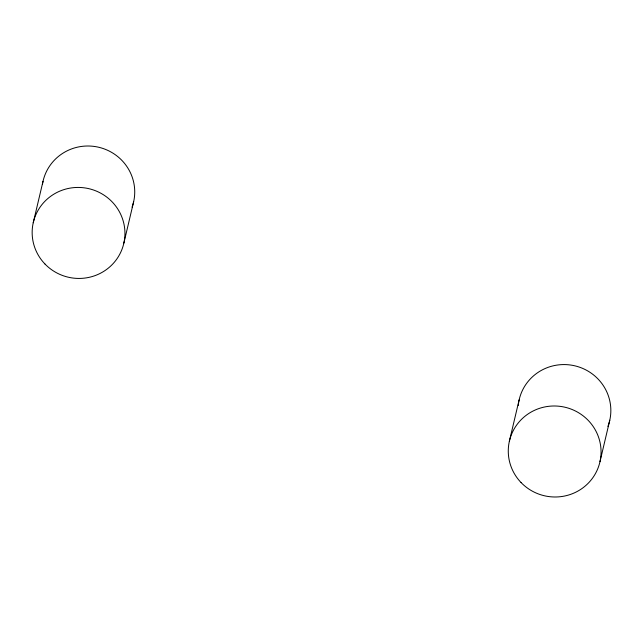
<?xml version="1.0" encoding="UTF-8"?>
<svg xmlns="http://www.w3.org/2000/svg" width="643" height="643" viewBox="0 0 643 643"><rect width="100%" height="100%" fill="white"/><g stroke="black" fill="none" stroke-linecap="round" stroke-linejoin="round"><path stroke-width="0.96" d="M33.227 222.767L43.017 181.342M123.866 243.094L133.656 201.669M509.344 441.331L519.134 399.906M599.983 461.658L609.773 420.233M42.422 184.533A46.449 45.452 13.3 0 1 99.472 147.44A46.449 45.452 13.3 0 1 132.072 207.118M518.25 405.508A46.449 45.452 13.3 0 1 574.786 365.811A46.449 45.452 13.3 0 1 607.9 426.438M44.922 263.968A46.449 45.452 13.3 0 0 123.046 246.237A46.449 45.452 13.3 0 0 67.668 188.6A46.449 45.452 13.3 0 0 44.922 263.968M521.039 482.523A46.449 45.452 13.3 0 0 599.163 464.793A46.449 45.452 13.3 0 0 543.785 407.156A46.449 45.452 13.3 0 0 521.039 482.523"/></g></svg>
